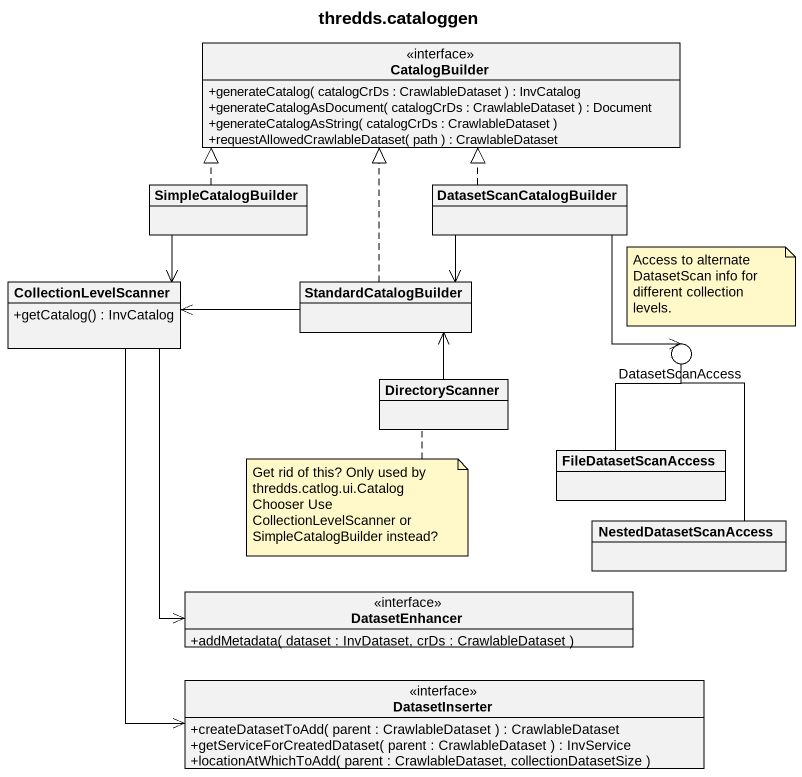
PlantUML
@startuml
title thredds.cataloggen
allowmixing
hide circle
hide empty members
skinparam classAttributeIconSize 0
interface CatalogBuilder {
  +generateCatalog( catalogCrDs : CrawlableDataset ) : InvCatalog
  +generateCatalogAsDocument( catalogCrDs : CrawlableDataset ) : Document
  +generateCatalogAsString( catalogCrDs : CrawlableDataset )
  +requestAllowedCrawlableDataset( path ) : CrawlableDataset
}
class SimpleCatalogBuilder
class DatasetScanCatalogBuilder
class CollectionLevelScanner {
  +getCatalog() : InvCatalog
}
class StandardCatalogBuilder
() DatasetScanAccess
class DirectoryScanner
class FileDatasetScanAccess
class NestedDatasetScanAccess
interface DatasetEnhancer {
  +addMetadata( dataset : InvDataset, crDs : CrawlableDataset )
}
interface DatasetInserter {
  +createDatasetToAdd( parent : CrawlableDataset ) : CrawlableDataset
  +getServiceForCreatedDataset( parent : CrawlableDataset ) : InvService
  +locationAtWhichToAdd( parent : CrawlableDataset, collectionDatasetSize )
}
SimpleCatalogBuilder .right.|> CatalogBuilder
SimpleCatalogBuilder --> CollectionLevelScanner
DatasetScanCatalogBuilder .up.|> CatalogBuilder
DatasetScanCatalogBuilder --> StandardCatalogBuilder
DatasetScanCatalogBuilder --> DatasetScanAccess
CollectionLevelScanner --> DatasetEnhancer
CollectionLevelScanner --> DatasetInserter
StandardCatalogBuilder .up.|> CatalogBuilder
StandardCatalogBuilder -left-> CollectionLevelScanner
DirectoryScanner -up-> StandardCatalogBuilder
FileDatasetScanAccess -up- DatasetScanAccess
NestedDatasetScanAccess -up- DatasetScanAccess
note as N1
  Access to alternate DatasetScan info for different collection levels.
end note
note bottom of DirectoryScanner : Get rid of this? Only used by thredds.catlog.ui.CatalogChooser Use CollectionLevelScanner or SimpleCatalogBuilder instead?
@enduml
